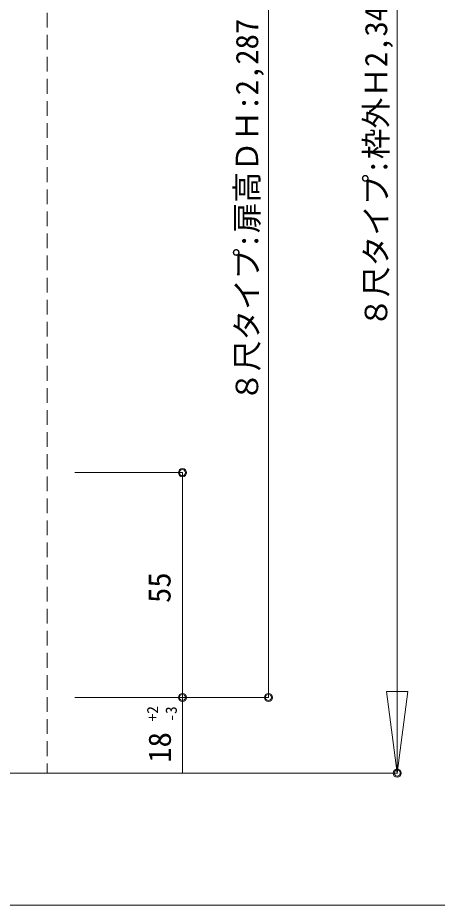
# Model space of a CAD drawing. Units: millimetres on the paper, enlarged 5 times, with parts at other scales. Extents: x -992 to 1008, y -685 to 700.
# Drawn here: x -407.7 to -236.5, y -26.2 to 335.5 of the extents above; entities that cross this region are included whole.
import ezdxf
from ezdxf.enums import TextEntityAlignment as Align

# ---------------------------------------------------------------- set-up
doc = ezdxf.new("R2010")
doc.units = ezdxf.units.MM
doc.header["$LTSCALE"] = 5
doc.header["$PDMODE"] = 32
doc.header["$PDSIZE"] = 2.5
doc.linetypes.add('DASHED1', pattern=[1.8, 1.2, -0.6])
for name, color, linetype, lineweight in [('1-0_H-SYM', 7, 'Continuous', 20), ('1-1_0', 7, 'Continuous', 20), ('2-0_18', 7, 'Continuous', 18)]:
    doc.layers.add(name, color=color, linetype=linetype, lineweight=lineweight)
doc.styles.add('ＭＳ ゴシック', font='')
doc.styles.get('ＭＳ ゴシック').set_extended_font_data('MS Gothic')

msp = doc.modelspace()

# ---------------------------------------------------------------- linework, layer by layer
at = {"layer": '1-0_H-SYM'}
msp.add_lwpolyline([(197.5, -26.25), (-967.5, -26.25), (-967.5, 675)], dxfattribs=at)
at = {"layer": '1-1_0'}
msp.add_lwpolyline([(197.5, -26.25), (-967.5, -26.25), (-967.5, 675)], dxfattribs=at)
at = {"layer": '2-0_18', "linetype": 'DASHED1', "lineweight": 20}
msp.add_line((-395.663, 526.589), (-395.663, 27.61), dxfattribs=at)
at = {"layer": '2-0_18', "color": 4}
for p, q in [((-252.873, 526.589), (-252.873, 27.61)), ((-305.397, 454.871), (-305.397, 58.443)), ((-384.394, 150.11), (-340.488, 150.11)), ((-340.488, 150.11), (-340.488, 58.443)), ((-305.397, 58.443), (-375.061, 58.443)), ((-257.206, 60.943), (-248.539, 60.943)), ((-252.873, 27.609), (-257.206, 60.943)), ((-248.539, 60.943), (-252.873, 27.609)), ((-384.394, 27.61), (-252.873, 27.61))]:
    msp.add_line(p, q, dxfattribs=at)
at = {"layer": '2-0_18', "lineweight": 20}
msp.add_line((-585.663, 27.61), (-340.776, 27.61), dxfattribs=at)
at = {"layer": '2-0_18', "color": 4}
msp.add_lwpolyline([(-384.394, 58.443), (-340.488, 58.443), (-340.488, 27.61)], dxfattribs=at)
for centre in [(-340.488, 150.11), (-340.488, 58.443), (-305.397, 58.443), (-252.873, 27.61)]:
    msp.add_circle(centre, 1.667, dxfattribs=at)
for p in [(-340.488, 150.11), (-340.488, 58.443), (-305.397, 58.443)]:
    msp.add_point(p, dxfattribs=at)
at = {"layer": '2-0_18', "color": 5}
for p in [(-340.488, 150.11), (-340.488, 58.443), (-305.397, 58.443), (-252.873, 27.61)]:
    msp.add_point(p, dxfattribs=at)

# ---------------------------------------------------------------- texts
at = {"layer": '2-0_18', "style": 'ＭＳ ゴシック'}
for s, height, p in [('８尺タイプ:枠外Ｈ2,348', 9.164, (-254.176, 209.192)), ('８尺タイプ:扉高ＤＨ:2,287', 9.164, (-306.843, 178.977)), ('55', 9.164, (-342.6, 96.978)), ('+2', 4.582, (-349.042, 48.71)), ('-3', 4.582, (-341.431, 48.604)), ('18', 9.164, (-342.472, 31.849))]:
    msp.add_text(s, height=height, rotation=90, dxfattribs=at).set_placement(p, align=Align.BOTTOM_LEFT)

doc.saveas('drawing.dxf')
